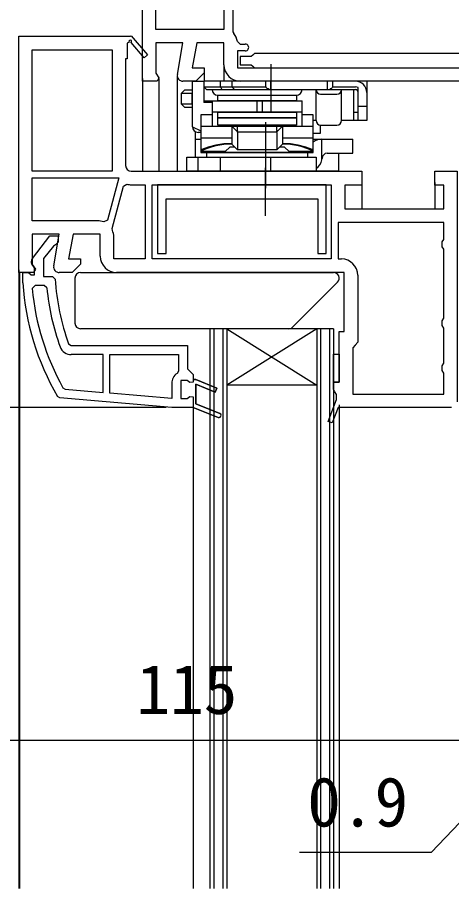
# Model space of a CAD drawing. Units: millimetres, scale not verified. Extents: x -525 to 525, y -783 to 778.
# Drawn here: x -397.2 to -320, y 283.8 to 438.6 of the extents above; entities that cross this region are included whole.
import ezdxf
from ezdxf.enums import TextEntityAlignment as Align

# ---------------------------------------------------------------- set-up
doc = ezdxf.new("R2010")
doc.units = ezdxf.units.MM
doc.header["$LTSCALE"] = 4
for name, color, linetype in [('0-3_YKK_11', 7, 'Continuous'), ('0-5_YKK_12', 2, 'Continuous'), ('0-6_YKK_13', 4, 'Continuous'), ('0-8_YKK_D', 6, 'Continuous')]:
    doc.layers.add(name, color=color, linetype=linetype)
doc.styles.add('ＭＳ ゴシック', font='')
doc.styles.get('ＭＳ ゴシック').set_extended_font_data('MS Gothic')

msp = doc.modelspace()

# ---------------------------------------------------------------- linework, layer by layer
at = {"layer": '0-3_YKK_11'}
for p, q in [((-377, 408.9), (-374.5, 408.9)), ((-388.131, 380.627), (-387.661, 380.3)), ((-389.146, 372.818), (-388.753, 372.564))]:
    msp.add_line(p, q, dxfattribs=at)
for points in [[(-360.5, 454.9), (-360.5, 436.5), (-372.6, 436.5), (-372.6, 442.067)], [(-315, 454.9), (-358.9, 454.9), (-358.9, 436.1), (-358.762, 435.755)], [(-368.785, 428.474), (-367.793, 434.1), (-372.6, 434.1), (-372.6, 428.744), (-372.058, 427.876), (-372.377, 427.3), (-375, 427.3), (-375, 442.942), (-419.052, 445.25)], [(-397, 393.3), (-397, 435.3), (-377.134, 435.3), (-377, 435.377), (-374.095, 431.959), (-374.705, 431.441), (-377.016, 434.161)], [(-377.394, 434.226), (-377.7, 434.049), (-377.7, 431.3), (-378, 431.3), (-378, 412.3)], [(-360.5, 430.2), (-360.5, 434.1), (-365.356, 434.1), (-366.132, 429.7), (-364, 429.7), (-364, 428.8), (-365.5, 427.3), (-367.8, 427.3)], [(-358.113, 434.348), (-357.616, 433.9), (-356.7, 433.9)], [(-356.7, 432.7), (-358.1, 432.7), (-358.1, 429.7), (-315, 429.7), (-315, 432.7), (-316.4, 432.7)], [(-315, 421.273), (-315, 427.3), (-357.6, 427.3)], [(-377, 411.3), (-336, 411.3), (-336, 408.8), (-339, 408.8), (-339, 404.6), (-321.4, 404.6), (-321.4, 408.8), (-323, 408.8), (-323, 411.3), (-319, 411.3), (-319, 370.3)], [(-394.6, 410.1), (-379.221, 410.1), (-381.226, 402.616), (-381.899, 402.283)], [(-383, 402.5), (-394.6, 402.5), (-394.6, 410.1)], [(-380.356, 400.791), (-380.383, 401.126), (-378.372, 408.632), (-377.775, 408.989)], [(-374.5, 408.9), (-374.5, 395.7), (-380.1, 395.7), (-380.1, 399.6)], [(-321.4, 402.2), (-340.2, 402.2), (-340.2, 395.7), (-339.6, 395.7)], [(-336.7, 392.8), (-336.7, 380.895), (-337.15, 380.398), (-337.6, 379.9), (-337.6, 371.7), (-321.4, 371.7), (-321.4, 375.434), (-321.65, 375.867), (-321.65, 376.733), (-321.4, 377.166), (-321.4, 383.434), (-321.65, 383.867), (-321.65, 384.733), (-321.4, 385.166), (-321.4, 397.434), (-321.65, 397.867), (-321.65, 398.733), (-321.4, 399.166), (-321.4, 402.2)], [(-390.785, 394.474), (-389.793, 400.1), (-394.6, 400.1), (-394.6, 394.744), (-394.058, 393.876), (-394.377, 393.3), (-397, 393.3)], [(-394.587, 395.817), (-391.475, 399.8), (-390, 399.8), (-390, 398.699), (-390.475, 398.199), (-390.845, 398.008), (-392.6, 395.761), (-392.6, 392.6), (-391.029, 392.6), (-390.53, 392.129)], [(-382.5, 396.2), (-382.5, 400.1), (-387.356, 400.1), (-388.132, 395.7), (-386, 395.7), (-386, 394.8), (-387.5, 393.3), (-389.8, 393.3)], [(-396.299, 391.452), (-396.3, 391.485), (-396.3, 393.3), (-395.294, 393.3), (-394.798, 392.863), (-394.2, 392.9), (-394.2, 394), (-394.4, 394.4)], [(-320, 369.3), (-340.189, 369.3), (-341.226, 366.559), (-341.974, 366.842), (-340.5, 370.74), (-340.5, 371.634), (-340.75, 372.067), (-341, 372.5), (-341, 373.8), (-340, 373.8), (-340, 382.8), (-339.1, 382.8), (-339.1, 393.3), (-379.6, 393.3)], [(-392.013, 390.547), (-392.51, 391), (-394.117, 391), (-394.615, 390.454)], [(-387.661, 380.3), (-367, 380.3), (-367, 376.2), (-366.5, 375.7), (-366, 375.2), (-366, 374.3), (-365.5, 374.3), (-361.749, 372.77), (-362.051, 372.03), (-365.5, 373.436), (-365.5, 369.962), (-361.252, 368.272)], [(-388.753, 372.564), (-382, 371.973), (-382, 378.7), (-387.661, 378.7)], [(-380.8, 378.7), (-368.6, 378.7), (-368.6, 375.791), (-368.831, 375.37)], [(-369.8, 373.6), (-369.8, 370.906), (-380.8, 371.868), (-380.8, 378.7)], [(-361.252, 368.272), (-365.5, 369.962), (-365.5, 373.436), (-362.051, 372.03), (-361.749, 372.77), (-365.5, 374.3), (-366, 374.3), (-366, 373.8), (-366.59, 373.725), (-367.075, 374.1), (-368.2, 374.1), (-368.2, 370.9), (-367.075, 370.9), (-366.59, 371.275), (-366, 371.2), (-366, 369.3), (-361.548, 367.528), (-366, 369.3), (-369.8, 369.3), (-389.727, 371.043), (-390.115, 371.289)]]:
    msp.add_lwpolyline(points, dxfattribs=at)
for points in [[(-380.4, 432.9), (-380.4, 411.3), (-394.6, 411.3), (-394.6, 432.9)], [(-341.4, 395.7), (-373.3, 395.7), (-373.3, 408.9), (-341.4, 408.9)]]:
    msp.add_lwpolyline(points, close=True, dxfattribs=at)
for centre, radius, start, end in [((-360.5, 434.1), 2.4, 5.9378, 43.60284), ((-377.178, 434.351), 0.25, 310.35701, 210), ((-356.7, 433.3), 0.6, 269.99999, 90.00001), ((-357.6, 430.2), 2.9, 180.00001, 269.99999), ((-367.8, 428.3), 1, 170.00002, 270), ((-377, 412.3), 1, 180.00001, 269.99999), ((-377, 412.3), 3.4, 256.82613, 269.99998), ((-383, 399.6), 2.9, 67.68615, 89.99999), ((-383, 399.6), 2.9, 359.99996, 24.25263), ((-393.8, 395.2), 1, 141.91328, 233.13011), ((-379.6, 396.2), 2.9, 180.00001, 269.99999), ((-339.6, 392.8), 2.9, 0.00001, 89.99999), ((-389.8, 394.3), 1, 169.99999, 269.99998), ((-350.4, 394.5), 40.2, 183.3806, 200.18717), ((-350.4, 394.5), 46, 183.79937, 210.30371), ((-350.4, 394.5), 44.4, 185.22781, 209.23073), ((-350.4, 394.5), 41.8, 185.42614, 200.1872), ((-387.661, 380.8), 2.1, 200.18716, 270), ((-367.7, 373.6), 2.1, 122.57896, 179.99999), ((-361.4, 367.9), 0.4, 248.30059, 68.30061), ((-361.4, 367.9), 0.4, 248.30059, 68.30061)]:
    msp.add_arc(centre, radius, start, end, dxfattribs=at)
at = {"layer": '0-5_YKK_12'}
for p, q in [((-364.004, 429.007), (-364.004, 427.3)), ((-360.504, 430.2), (-360.504, 427.3)), ((-375.004, 427.8), (-375.004, 411.3)), ((-372.104, 427.8), (-372.104, 411.3)), ((-368.804, 428.3), (-368.804, 411.3)), ((-336, 409.3), (-336, 404.6)), ((-323, 409.3), (-323, 404.6)), ((-397, 393.8), (-397, 283.815)), ((-396.8, 283.815), (-396.799, 393.3)), ((-341, 383.3), (-363, 383.3)), ((-363, 383.3), (-363, 283.815)), ((-362.3, 383.3), (-362.3, 283.815)), ((-360.7, 383.3), (-360.7, 283.815)), ((-344, 383.3), (-360, 373.3)), ((-360, 383.3), (-360, 283.815)), ((-344, 383.3), (-344, 283.815)), ((-343.3, 383.3), (-343.3, 283.815)), ((-341.7, 383.3), (-341.7, 283.815)), ((-341, 383.3), (-341, 283.815)), ((-366, 369.301), (-366, 283.815)), ((-340, 369.8), (-340, 283.815))]:
    msp.add_line(p, q, dxfattribs=at)
msp.add_lwpolyline([(-360, 383.3), (-344, 373.3), (-360, 373.3)], dxfattribs=at)
at = {"layer": '0-6_YKK_13'}
for p, q in [((-352.1, 421.8), (-352.1, 430.3)), ((-366.1, 427.3), (-364.1, 427.3)), ((-366.1, 419.2), (-366.1, 427.3)), ((-364.1, 427.3), (-364.1, 423.5)), ((-364.1, 427.3), (-364.1, 423.8)), ((-337.1, 427.3), (-364.1, 427.3)), ((-361.1, 426.3), (-361.1, 427.3)), ((-359.1, 427.3), (-359.1, 426.3)), ((-353.058, 426.3), (-353.058, 427.3)), ((-352.142, 425.8), (-352.142, 427.3)), ((-342.058, 425.8), (-342.058, 427.3)), ((-341.142, 426.3), (-341.142, 427.3)), ((-335.1, 427.3), (-337.1, 427.3)), ((-335.1, 427.3), (-335.1, 425.3)), ((-364.1, 426.3), (-353.058, 426.3)), ((-364.1, 426.3), (-363.6, 425.8)), ((-363.6, 425.8), (-337.1, 425.8)), ((-361.1, 426.3), (-360.893, 425.8)), ((-359.1, 426.3), (-358.6, 425.8)), ((-352.6, 426), (-352.6, 425.8)), ((-344.1, 420.3), (-344.1, 425.8)), ((-341.6, 426), (-341.6, 425.8)), ((-341.142, 426.3), (-337.1, 426.3)), ((-339.6, 420.3), (-339.6, 425.8)), ((-337.4, 420.3), (-337.4, 425.8)), ((-336.6, 420.3), (-336.6, 426.166)), ((-368.033, 425.2), (-367.533, 425.7)), ((-368.033, 425.2), (-366.1, 425.2)), ((-366.1, 425.7), (-367.533, 425.7)), ((-366.129, 425.2), (-366.1, 425.229)), ((-366.129, 423.2), (-366.129, 425.2)), ((-361.6, 424.8), (-347.6, 424.8)), ((-343.3, 425), (-340.4, 425)), ((-335.1, 425.3), (-335.1, 420.3)), ((-366.1, 423.2), (-368.033, 423.2)), ((-367.533, 422.7), (-366.1, 422.7)), ((-366.1, 423.171), (-366.129, 423.2)), ((-364.1, 423.8), (-362.6, 423.8)), ((-364.1, 423.8), (-362.6, 423.8)), ((-362.6, 423.5), (-364.1, 423.5)), ((-362.6, 423.8), (-346.6, 423.8)), ((-362.6, 423.8), (-362.6, 419.3)), ((-354.565, 421.8), (-354.565, 423.8)), ((-353.661, 421.8), (-353.661, 423.8)), ((-346.6, 419.3), (-346.6, 423.8)), ((-335.1, 422.8), (-336.6, 422.8)), ((-362.6, 421.3), (-364.6, 421.3)), ((-364.6, 421.3), (-364.6, 414.6)), ((-346.6, 421.8), (-362.6, 421.8)), ((-346.064, 421.3), (-346.6, 421.3)), ((-347.6, 420.7), (-361.6, 420.7)), ((-361.6, 419.5), (-361.6, 420.7)), ((-353.1, 420), (-353.1, 408.3)), ((-347.6, 420.7), (-347.6, 419.5)), ((-344.1, 420.3), (-344.6, 420.3)), ((-335.1, 420.3), (-339.6, 420.3)), ((-366.1, 419.2), (-364.6, 418.45)), ((-365.585, 413.8), (-365.585, 418.326)), ((-364.6, 418.2), (-365.1, 418.2)), ((-364.6, 419.3), (-350.1, 419.3)), ((-347.6, 419.5), (-361.6, 419.5)), ((-359.1, 419.3), (-358.106, 418.306)), ((-359.1, 419.179), (-359.1, 416.1)), ((-358.1, 418.568), (-358.1, 419.3)), ((-358.1, 418.3), (-358.097, 418.297)), ((-358.1, 418.179), (-358.1, 415.1)), ((-358.097, 418.212), (-358.097, 418.297)), ((-351.103, 418.297), (-351.1, 418.3)), ((-351.103, 418.212), (-351.103, 418.297)), ((-351.1, 418.568), (-351.1, 419.3)), ((-351.1, 418.3), (-351.094, 418.306)), ((-351.1, 418.179), (-351.1, 415.1)), ((-351.094, 418.306), (-350.1, 419.3)), ((-350.1, 419.3), (-344.6, 419.3)), ((-350.1, 419.179), (-350.1, 416.1)), ((-343.388, 419.505), (-343.388, 418)), ((-343.3, 419.5), (-340.4, 419.5)), ((-365.585, 417), (-364.6, 417)), ((-364.6, 417.247), (-359.1, 417.247)), ((-350.1, 417.247), (-344.6, 417.247)), ((-343.388, 418), (-344.6, 418)), ((-344.6, 417), (-337.6, 417)), ((-343.08, 413.339), (-343.08, 417)), ((-337.6, 414.5), (-337.6, 417)), ((-359.472, 415.6), (-360.272, 414.8)), ((-358.6, 415.6), (-359.472, 415.6)), ((-358.1, 415.1), (-359.1, 416.1)), ((-349.728, 415.6), (-350.6, 415.6)), ((-348.928, 414.8), (-349.728, 415.6)), ((-367.1, 413.8), (-344.1, 413.8)), ((-367.1, 411.3), (-367.1, 413.8)), ((-365.1, 411.3), (-365.1, 413.8)), ((-360.272, 414.8), (-364.6, 414.8)), ((-364.6, 414.6), (-344.6, 414.6)), ((-363.6, 414.6), (-363.6, 413.8)), ((-345.6, 414.6), (-363.6, 414.6)), ((-361.1, 411.3), (-361.1, 413.8)), ((-353.058, 411.3), (-353.058, 413.8)), ((-352.142, 411.3), (-352.142, 413.8)), ((-344.6, 414.8), (-348.928, 414.8)), ((-345.6, 414.457), (-345.562, 414.6)), ((-344.1, 413.8), (-344.1, 411.3)), ((-342.145, 414.5), (-337.6, 414.5)), ((-340.1, 414.5), (-340.1, 411.3)), ((-353.1, 403.4), (-353.1, 411.9)), ((-340.1, 411.3), (-367.1, 411.3)), ((-343.613, 411.3), (-344.1, 411.391)), ((-386.005, 393.3), (-341.005, 393.3)), ((-387.005, 392.3), (-387.005, 384.3)), ((-348.297, 383.593), (-340.297, 391.593)), ((-349.005, 383.3), (-386.005, 383.3))]:
    msp.add_line(p, q, dxfattribs=at)
for points in [[(-355.063, 429.7), (-318.046, 429.7), (-317.75, 429.95), (-317.454, 430.2), (-315.504, 430.2), (-315.504, 431.7), (-317.454, 431.7), (-317.75, 431.95), (-318.046, 432.2), (-355.063, 432.2), (-355.358, 431.95), (-355.654, 431.7), (-357.604, 431.7), (-357.604, 430.2), (-355.654, 430.2), (-355.358, 429.95)], [(-361.6, 424.8), (-347.6, 424.8), (-347.6, 423.8), (-361.6, 423.8)], [(-361.6, 421.8), (-347.6, 421.8), (-347.6, 420.8), (-361.6, 420.8)], [(-342.3, 408.9), (-372.3, 408.9), (-372.3, 396.7), (-370.8, 396.7), (-370.8, 406.4), (-343.8, 406.4), (-343.8, 396.7), (-342.3, 396.7)], [(-341, 378.8), (-340, 378.8), (-340, 373.8), (-341, 373.8)]]:
    msp.add_lwpolyline(points, close=True, dxfattribs=at)
for points in [[(-367.533, 422.7), (-368.033, 423.2), (-368.033, 425.2)], [(-344.6, 414.6), (-344.6, 421.3), (-346.064, 421.3)], [(-337.4, 421.8), (-337.1, 421.8), (-336.6, 421.8)], [(-358.106, 418.306), (-358.1, 418.3), (-351.1, 418.3)], [(-359.1, 416.221), (-360.517, 416.148), (-361.917, 415.93), (-363.283, 415.571), (-364.6, 415.073)], [(-350.1, 416.1), (-351.1, 415.1), (-358.1, 415.1)], [(-344.6, 415.073), (-345.917, 415.571), (-347.283, 415.93), (-348.683, 416.148), (-350.1, 416.221)], [(-363.6, 413.8), (-345.6, 413.8), (-345.6, 414.6)]]:
    msp.add_lwpolyline(points, dxfattribs=at)
for centre, radius, start, end in [((-337.1, 425.3), 2, 0, 90), ((-361.6, 425.8), 1, 180, 270), ((-352.6, 426.5), 0.5, 203.57818, 270), ((-347.6, 425.8), 1, 270, 0), ((-343.3, 425.8), 0.8, 180, 270), ((-341.6, 426.5), 0.5, 270, 336.42182), ((-340.4, 425.8), 0.8, 270, 0), ((-337.1, 425.3), 1, 60, 90), ((-337.1, 425.3), 0.5, 0, 90), ((-343.3, 420.3), 0.8, 180, 270), ((-340.4, 420.3), 0.8, 270, 0), ((-365.1, 419.2), 1, 180, 270), ((-359.1, 403.1), 13, 90, 115.029), ((-350.1, 403.1), 13, 64.971, 90), ((-386.005, 392.3), 1, 90, 180), ((-341.005, 392.3), 1, 315, 90), ((-386.005, 384.3), 1, 180, 270), ((-349.005, 384.3), 1, 270, 315)]:
    msp.add_arc(centre, radius, start, end, dxfattribs=at)
for centre, major_axis, ratio, start_param, end_param in [((-357.1, 417.3), (1.97, -1.97), 0.176327, 3.2646882, 3.3161231), ((-357.272, 420.3), (0.828, 1.998), 0.093899, 2.7346179, 3.102718), ((-360.1, 420.3), (1.932, -1.932), 0.267949, 0.18405, 0.2617994), ((-356.1, 416.3), (1.97, -1.97), 0.176327, 3.2646883, 3.3161232), ((-353.1, 416.3), (1.97, 1.97), 0.176327, 6.1086548, 6.1600897), ((-349.1, 420.3), (1.932, 1.932), 0.267949, 2.8797933, 2.9575426), ((-351.928, 420.3), (-0.828, 1.998), 0.093899, 3.1804673, 3.5485674), ((-352.1, 417.3), (1.97, 1.97), 0.176327, 6.1086549, 6.1600898), ((-343.049, 414.5), (-2.519, 0), 0.992361, 4.7247659, 5.3755266), ((-345.311, 413.8), (0, -2.5), 0.907845, 1.3853339, 1.4849767), ((-342.145, 413.5), (0, -1), 0.907845, 3.1415927, 4.6265694), ((-345.556, 413.8), (-2.519, 0), 0.992546, 2.1871111, 2.9561302)]:
    msp.add_ellipse(centre, major_axis=major_axis, ratio=ratio, start_param=start_param, end_param=end_param, dxfattribs=at)
at = {"layer": '0-8_YKK_D'}
for p, q in [((-370.778, 369.3), (-441, 369.3)), ((-420, 310.198), (-305, 310.198))]:
    msp.add_line(p, q, dxfattribs=at)
msp.add_lwpolyline([(-304.55, 310.198), (-323.635, 290.198), (-347.066, 290.198)], dxfattribs=at)

# ---------------------------------------------------------------- texts
at = {"layer": '0-8_YKK_D', "style": 'ＭＳ ゴシック'}
for s, p in [('115', (-376.068, 312.198)), ('0.9', (-345.68, 292.198))]:
    msp.add_text(s, height=8.798, dxfattribs=at).set_placement(p, align=Align.BOTTOM_LEFT)

doc.saveas('drawing.dxf')
